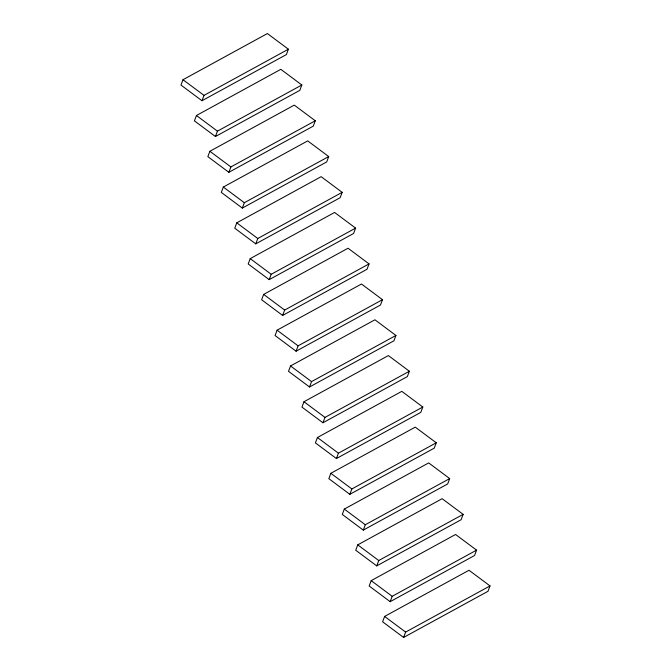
<?xml version="1.0" encoding="UTF-8"?>
<svg xmlns="http://www.w3.org/2000/svg" width="671" height="671" viewBox="0 0 671 671"><rect width="100%" height="100%" fill="white"/><g stroke="black" fill="none" stroke-linecap="round" stroke-linejoin="round"><path stroke-width="1.01" d="M182.998 79.715L180.985 85.083L201.988 100.742L286.374 54.577L288.396 49.209L267.394 33.55L182.998 79.715L204.009 95.374L288.396 49.209M196.444 115.496L194.422 120.864L215.433 136.523L299.82 90.359L301.833 84.991L280.83 69.331L196.444 115.496L217.446 131.155L301.833 84.991M201.988 100.742L204.009 95.374M209.88 151.277L207.867 156.645L228.87 172.304L313.256 126.14L315.278 120.772L294.275 105.112L209.88 151.277L230.891 166.936L315.278 120.772M215.433 136.523L217.446 131.155M223.326 187.058L221.313 192.426L242.315 208.085L326.702 161.921L328.715 156.553L307.712 140.893L223.326 187.058L244.328 202.717L328.715 156.553M228.87 172.304L230.891 166.936M236.771 222.839L234.749 228.207L255.752 243.867L340.147 197.702L342.16 192.334L321.157 176.674L236.771 222.839L257.773 238.499L342.16 192.334M242.315 208.085L244.328 202.717M250.208 258.62L248.195 263.98L269.197 279.648L353.583 233.483L355.605 228.115L334.594 212.455L250.208 258.62L271.21 274.28L355.605 228.115M255.752 243.867L257.773 238.499M263.653 294.401L261.631 299.761L282.634 315.429L367.029 269.256L369.042 263.896L348.039 248.236L263.653 294.401L284.655 310.061L369.042 263.896M269.197 279.648L271.21 274.28M277.089 330.182L275.076 335.542L296.079 351.21L380.465 305.037L382.487 299.677L361.476 284.018L277.089 330.182L298.092 345.842L382.487 299.677M282.634 315.429L284.655 310.061M290.535 365.963L288.513 371.323L309.524 386.982L393.911 340.818L395.924 335.458L374.921 319.79L290.535 365.963L311.537 381.623L395.924 335.458M296.079 351.21L298.092 345.842M303.971 401.744L301.958 407.104L322.961 422.764L407.347 376.599L409.369 371.239L388.366 355.571L303.971 401.744L324.982 417.404L409.369 371.239M309.524 386.982L311.537 381.623M317.417 437.517L315.395 442.885L336.406 458.545L420.792 412.38L422.805 407.02L401.803 391.352L317.417 437.517L338.419 453.185L422.805 407.02M322.961 422.764L324.982 417.404M330.853 473.298L328.84 478.666L349.843 494.326L434.229 448.161L436.251 442.793L415.248 427.133L330.853 473.298L351.864 488.966L436.251 442.793M336.406 458.545L338.419 453.185M344.298 509.079L342.285 514.447L363.288 530.107L447.674 483.942L449.687 478.574L428.685 462.915L344.298 509.079L365.301 524.747L449.687 478.574M349.843 494.326L351.864 488.966M357.744 544.86L355.722 550.228L376.725 565.888L461.12 519.723L463.133 514.355L442.13 498.696L357.744 544.86L378.746 560.52L463.133 514.355M363.288 530.107L365.301 524.747M371.18 580.641L369.167 586.009L390.17 601.669L474.556 555.504L476.578 550.136L455.567 534.477L371.18 580.641L392.183 596.301L476.578 550.136M376.725 565.888L378.746 560.52M384.626 616.423L382.604 621.791L403.606 637.45L488.002 591.285L490.015 585.917L469.012 570.258L384.626 616.423L405.628 632.082L490.015 585.917M390.17 601.669L392.183 596.301M403.606 637.45L405.628 632.082"/></g></svg>
